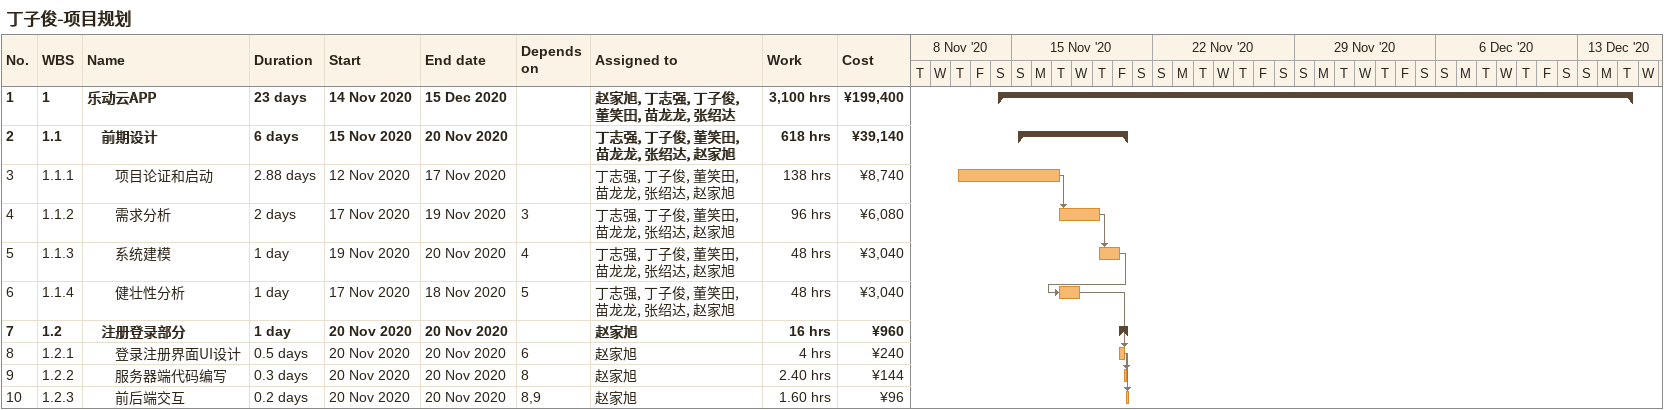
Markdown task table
丁子俊-项目规划

| ID | WBS | Task | Duration | Start | Finish | Predecessors | Resources | Work (h) | Cost (¥) |
|---|---|---|---|---|---|---|---|---|---|
| 1 | 1 | **乐动云APP** | 23d | 2020-11-14 | 2020-12-15 |  | 赵家旭, 丁志强, 丁子俊, 董笑田, 苗龙龙, 张绍达 | 3100 | 199400 |
| 2 | 1.1 | **前期设计** | 6d | 2020-11-15 | 2020-11-20 |  | 丁志强, 丁子俊, 董笑田, 苗龙龙, 张绍达, 赵家旭 | 618 | 39140 |
| 3 | 1.1.1 | 项目论证和启动 | 2.88d | 2020-11-12 | 2020-11-17 |  | 丁志强, 丁子俊, 董笑田, 苗龙龙, 张绍达, 赵家旭 | 138 | 8740 |
| 4 | 1.1.2 | 需求分析 | 2d | 2020-11-17 | 2020-11-19 | 3 | 丁志强, 丁子俊, 董笑田, 苗龙龙, 张绍达, 赵家旭 | 96 | 6080 |
| 5 | 1.1.3 | 系统建模 | 1d | 2020-11-19 | 2020-11-20 | 4 | 丁志强, 丁子俊, 董笑田, 苗龙龙, 张绍达, 赵家旭 | 48 | 3040 |
| 6 | 1.1.4 | 健壮性分析 | 1d | 2020-11-17 | 2020-11-18 | 5 | 丁志强, 丁子俊, 董笑田, 苗龙龙, 张绍达, 赵家旭 | 48 | 3040 |
| 7 | 1.2 | **注册登录部分** | 1d | 2020-11-20 | 2020-11-20 |  | 赵家旭 | 16 | 960 |
| 8 | 1.2.1 | 登录注册界面UI设计 | 0.5d | 2020-11-20 | 2020-11-20 | 6 | 赵家旭 | 4 | 240 |
| 9 | 1.2.2 | 服务器端代码编写 | 0.3d | 2020-11-20 | 2020-11-20 | 8 | 赵家旭 | 2.40 | 144 |
| 10 | 1.2.3 | 前后端交互 | 0.2d | 2020-11-20 | 2020-11-20 | 8, 9 | 赵家旭 | 1.60 | 96 |
